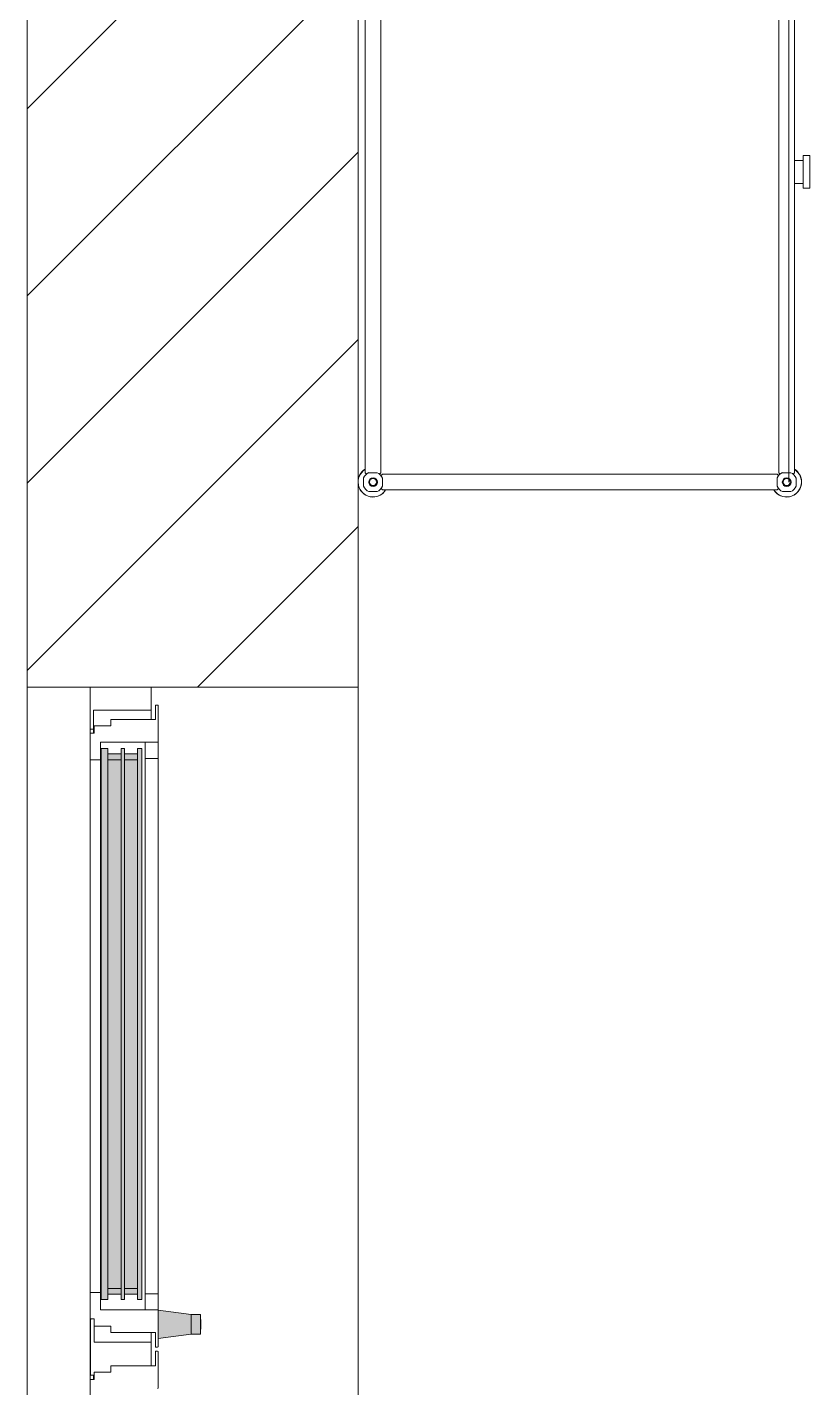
# Model space of a CAD drawing. Header units: millimetres. Extents: x 1680 to 166026, y 35966 to 91121.
# Drawn here: x 155358 to 156304, y 49148 to 50793 of the extents above; entities that cross this region are included whole.
import ezdxf

# ---------------------------------------------------------------- set-up
doc = ezdxf.new("R2010")
doc.units = ezdxf.units.MM
doc.linetypes.add('Dash', pattern=[6, 3, -3])
for name, color, linetype, lineweight in [('A-DETL-GENF', 252, 'Continuous', 18), ('A-GLAZ', 151, 'Continuous', 18), ('I-Furn', 252, 'Continuous', 13), ('I-FURN-HDLN', 252, 'Dash', 18)]:
    doc.layers.add(name, color=color, linetype=linetype, lineweight=lineweight)

# ---------------------------------------------------------------- blocks, each defined once
blk = doc.blocks.new('plan')
at = {"layer": 'A-GLAZ', "lineweight": 20, "true_color": 0x939598}
h = blk.add_hatch(color=252, dxfattribs=at)
h.paths.add_polyline_path([(495761.6, -209702.2), (495769.6, -209702.2), (495769.6, -209036.2), (495761.6, -209036.2), (495761.6, -209583.4)], flags=0)
h.paths.add_polyline_path([(495805.6, -209702.2), (495810.6, -209702.2), (495810.6, -209036.2), (495805.6, -209036.2), (495805.6, -209583.4)], flags=0)
h.paths.add_polyline_path([(495789.6, -209702.2), (495789.6, -209036.2), (495785.6, -209036.2), (495785.6, -209702.2)], flags=0)
h = blk.add_hatch(color=252, dxfattribs=at)
h.paths.add_polyline_path([(495785.6, -209695.7), (495785.6, -209688.7), (495769.6, -209688.7), (495769.6, -209695.7)], flags=0)
h.paths.add_polyline_path([(495805.6, -209695.7), (495805.6, -209688.7), (495789.6, -209688.7), (495789.6, -209695.7)], flags=0)
h.paths.add_polyline_path([(495805.6, -209049.8), (495805.6, -209042.8), (495789.6, -209042.8), (495789.6, -209049.8)], flags=0)
h.paths.add_polyline_path([(495785.6, -209049.8), (495785.6, -209042.8), (495769.6, -209042.8), (495769.6, -209049.8)], flags=0)
for points in [[(495785.6, -209688.7), (495785.6, -209049.8), (495769.6, -209049.8), (495769.6, -209688.7)], [(495805.6, -209688.7), (495805.6, -209049.8), (495789.6, -209049.8), (495789.6, -209688.7)], [(495830.6, -209749.2), (495865.2, -209744.8), (495870.3, -209743.8), (495870.3, -209720.3), (495830.6, -209715.5), (495830.6, -209748)], [(495870.3, -209744.1), (495881.8, -209743.8), (495881.8, -209720.3), (495870.3, -209720.7), (495870.3, -209743.8)], [(495881.8, -209737.4), (495882.2, -209737.4), (495881.8, -209736.7)]]:
    blk.add_hatch(color=252, dxfattribs=at).paths.add_polyline_path(points, flags=0)
at = {"color": 252, "lineweight": 20, "true_color": 0x939598}
for p, q in [((495672.1, -206082.2), (495672.1, -208962.2)), ((496072.1, -208962.2), (496072.1, -206082.2)), ((495672.1, -208962.2), (495748.9, -208962.2)), ((495672.1, -210562.2), (495672.1, -208962.2)), ((495821.3, -208962.2), (496072.1, -208962.2)), ((496072.1, -208962.2), (496072.1, -210562.2))]:
    blk.add_line(p, q, dxfattribs=at)
at = {"color": 252, "linetype": 'Continuous', "lineweight": 20, "true_color": 0x939598}
for p, q in [((495672.1, -208263), (496072.1, -207863)), ((495672.1, -208489.2), (496072.1, -208089.2)), ((495672.1, -208715.5), (496072.1, -208315.5)), ((495672.1, -208941.8), (496072.1, -208541.8)), ((495877.9, -208962.2), (496072.1, -208768))]:
    blk.add_line(p, q, dxfattribs=at)
at = {"layer": 'A-DETL-GENF', "color": 252, "lineweight": 20, "true_color": 0x939598}
for p, q in [((496080.6, -208702.8), (496080.6, -207975.3)), ((496080.6, -208702.8), (496080.6, -207975.3)), ((496080.6, -208702.8), (496080.6, -207975.3)), ((496099.6, -208702.8), (496099.6, -207975.3)), ((496099.6, -208702.8), (496099.6, -207975.3)), ((496099.6, -208702.8), (496099.6, -207975.3)), ((496580.6, -208702.8), (496580.6, -207975.9)), ((496580.6, -208702.8), (496580.6, -207975.9)), ((496580.6, -208702.8), (496580.6, -207975.9)), ((496599.6, -208702.8), (496599.6, -207975.3)), ((496599.6, -208702.8), (496599.6, -207975.3)), ((496599.6, -208325.5), (496599.6, -207975.3)), ((496599.6, -208702.8), (496599.6, -208353.1)), ((496078.7, -208709.2), (496078.7, -208719.2)), ((496078.7, -208709.2), (496078.7, -208719.2)), ((496078.7, -208709.2), (496078.7, -208719.2)), ((496080.6, -208702.8), (496082.3, -208704.5)), ((496080.6, -208702.8), (496082.3, -208704.5)), ((496080.6, -208702.8), (496082.3, -208704.5)), ((496095.1, -208702.8), (496085.1, -208702.8)), ((496095.1, -208702.8), (496085.1, -208702.8)), ((496095.1, -208702.8), (496085.1, -208702.8)), ((496099.6, -208702.8), (496098, -208704.5)), ((496099.6, -208702.8), (496098, -208704.5)), ((496099.6, -208702.8), (496098, -208704.5)), ((496101.5, -208704.7), (496099.9, -208706.4)), ((496101.5, -208704.7), (496099.9, -208706.4)), ((496101.5, -208704.7), (496099.9, -208706.4)), ((496101.5, -208704.7), (496578.7, -208704.7)), ((496101.5, -208704.7), (496578.7, -208704.7)), ((496101.5, -208704.7), (496578.7, -208704.7)), ((496101.6, -208719.2), (496101.6, -208709.2)), ((496101.6, -208719.2), (496101.6, -208709.2)), ((496101.6, -208719.2), (496101.6, -208709.2)), ((496578.7, -208704.7), (496580.4, -208706.4)), ((496578.7, -208704.7), (496580.4, -208706.4)), ((496578.7, -208704.7), (496580.4, -208706.4)), ((496578.7, -208709.2), (496578.7, -208719.2)), ((496578.7, -208709.2), (496578.7, -208719.2)), ((496578.7, -208709.2), (496578.7, -208719.2)), ((496580.6, -208702.8), (496582.3, -208704.5)), ((496580.6, -208702.8), (496582.3, -208704.5)), ((496580.6, -208702.8), (496582.3, -208704.5)), ((496595.1, -208702.8), (496585.1, -208702.8)), ((496595.1, -208702.8), (496585.1, -208702.8)), ((496595.1, -208702.8), (496585.1, -208702.8)), ((496599.6, -208702.8), (496598, -208704.5)), ((496599.6, -208702.8), (496598, -208704.5)), ((496599.6, -208702.8), (496598, -208704.5)), ((496601.6, -208719.2), (496601.6, -208709.2)), ((496601.6, -208719.2), (496601.6, -208709.2)), ((496601.6, -208719.2), (496601.6, -208709.2)), ((496085.1, -208725.7), (496095.1, -208725.7)), ((496085.1, -208725.7), (496095.1, -208725.7)), ((496085.1, -208725.7), (496095.1, -208725.7)), ((496101.5, -208723.7), (496099.8, -208722.1)), ((496101.5, -208723.7), (496099.8, -208722.1)), ((496101.5, -208723.7), (496099.8, -208722.1)), ((496101.5, -208723.7), (496578.7, -208723.7)), ((496101.5, -208723.7), (496578.7, -208723.7)), ((496101.5, -208723.7), (496578.7, -208723.7)), ((496578.7, -208723.7), (496580.4, -208722.1)), ((496578.7, -208723.7), (496580.4, -208722.1)), ((496578.7, -208723.7), (496580.4, -208722.1)), ((496585.1, -208725.7), (496595.1, -208725.7)), ((496585.1, -208725.7), (496595.1, -208725.7)), ((496585.1, -208725.7), (496595.1, -208725.7))]:
    blk.add_line(p, q, dxfattribs=at)
for centre, radius, start, end in [((496090.1, -208713.9), 18, 121.8749, 238.1251), ((496090.1, -208714.2), 18, 121.8885, 328.1251), ((496090.2, -208714.3), 12.6, 113.7911, 156.2089), ((496090.2, -208714.3), 12.6, 113.7911, 156.2089), ((496090.2, -208714.3), 12.6, 113.7911, 156.2089), ((496090.2, -208714.2), 5.27, 90, 270), ((496090.2, -208714.2), 5.27, 90, 270), ((496090.2, -208714.2), 5.27, 90, 270), ((496090.2, -208714.2), 4.27, 90, 270), ((496090.2, -208714.2), 4.27, 90, 270), ((496090.2, -208714.2), 4.27, 90, 270), ((496090.2, -208714.2), 5.27, 270, 90), ((496090.2, -208714.2), 5.27, 270, 90), ((496090.2, -208714.2), 5.27, 270, 90), ((496090.2, -208714.2), 4.27, 270, 90), ((496090.2, -208714.2), 4.27, 270, 90), ((496090.2, -208714.2), 4.27, 270, 90), ((496090.2, -208714.2), 12.4, 23.3761, 66.6239), ((496090.2, -208714.2), 12.4, 23.3761, 66.6239), ((496090.2, -208714.2), 12.4, 23.3761, 66.6239), ((496590.1, -208714.2), 18, 211.8749, 58.1263), ((496590.2, -208714.3), 12.6, 113.7911, 156.2089), ((496590.2, -208714.3), 12.6, 113.7911, 156.2089), ((496590.2, -208714.3), 12.6, 113.7911, 156.2089), ((496590.2, -208714.2), 5.27, 90, 270), ((496590.2, -208714.2), 5.27, 90, 270), ((496590.2, -208714.2), 5.27, 90, 270), ((496590.2, -208714.2), 4.27, 90, 270), ((496590.2, -208714.2), 4.27, 90, 270), ((496590.2, -208714.2), 4.27, 90, 270), ((496590.2, -208714.2), 5.27, 270, 90), ((496590.2, -208714.2), 5.27, 270, 90), ((496590.2, -208714.2), 5.27, 270, 90), ((496590.2, -208714.2), 4.27, 270, 90), ((496590.2, -208714.2), 4.27, 270, 90), ((496590.2, -208714.2), 4.27, 270, 90), ((496590.2, -208714.2), 12.4, 23.3761, 66.6239), ((496590.2, -208714.2), 12.4, 23.3761, 66.6239), ((496590.2, -208714.2), 12.4, 23.3761, 66.6239), ((496590.1, -208713.9), 18, 301.8601, 58.1399), ((496090.1, -208714.2), 18, 211.8607, 328.1393), ((496090.3, -208714.1), 12.7, 203.9393, 246.0607), ((496090.3, -208714.1), 12.7, 203.9393, 246.0607), ((496090.3, -208714.1), 12.7, 203.9393, 246.0607), ((496090, -208714.1), 12.7, 293.9382, 336.0618), ((496090, -208714.1), 12.7, 293.9382, 336.0618), ((496090, -208714.1), 12.7, 293.9382, 336.0618), ((496590.1, -208714.2), 18, 211.8607, 328.1393), ((496590.3, -208714.1), 12.7, 203.9393, 246.0607), ((496590.3, -208714.1), 12.7, 203.9393, 246.0607), ((496590.3, -208714.1), 12.7, 203.9393, 246.0607), ((496590, -208714.1), 12.7, 293.9382, 336.0618), ((496590, -208714.1), 12.7, 293.9382, 336.0618), ((496590, -208714.1), 12.7, 293.9382, 336.0618)]:
    blk.add_arc(centre, radius, start, end, dxfattribs=at)
at = {"layer": 'A-GLAZ', "color": 252, "lineweight": 20, "true_color": 0x939598}
for p, q in [((495748.1, -208963), (495748.1, -209012)), ((495821.3, -208962.2), (495748.9, -208962.2)), ((495822.1, -208989.8), (495822.1, -208963)), ((495752.1, -209012.8), (495752.1, -208989.8)), ((495752.1, -208989.8), (495822.1, -208989.8)), ((495822.1, -209001.2), (495822.1, -208989.8)), ((495829.8, -208983.7), (495827.1, -208983.7)), ((495827.1, -208983.7), (495827.1, -209001.2)), ((495830.6, -209027.9), (495830.6, -208984.5)), ((495827.1, -209001.2), (495773.1, -209001.2)), ((495773.1, -209001.2), (495773.1, -209008.9)), ((495748.1, -209012), (495748.1, -209018.6)), ((495748.1, -209018.6), (495748.1, -209049)), ((495753.1, -209017.8), (495748.9, -209017.8)), ((495749, -209012.7), (495752.1, -209012.8)), ((495752.1, -209017.8), (495752.1, -209012.8)), ((495773.1, -209008.9), (495753.1, -209008.9)), ((495753.1, -209008.9), (495753.1, -209017.8)), ((495760.6, -209049.8), (495760.6, -209028.7)), ((495760.6, -209028.7), (495829.8, -209028.7)), ((495761.6, -209036.2), (495761.6, -209702.2)), ((495769.6, -209036.2), (495761.6, -209036.2)), ((495769.6, -209702.2), (495769.6, -209036.2)), ((495785.6, -209036.2), (495785.6, -209702.2)), ((495789.6, -209036.2), (495785.6, -209036.2)), ((495789.6, -209702.2), (495789.6, -209036.2)), ((495805.6, -209036.2), (495805.6, -209702.2)), ((495810.6, -209036.2), (495805.6, -209036.2)), ((495810.6, -209702.2), (495810.6, -209036.2)), ((495829.8, -209028.7), (495814.6, -209028.7)), ((495814.6, -209028.7), (495814.6, -209048.3)), ((495830.6, -209029.5), (495830.6, -209027.9)), ((495830.6, -209047.5), (495830.6, -209029.5)), ((495748.1, -209049), (495748.1, -209694.5)), ((495748.9, -209049.8), (495760.6, -209049.8)), ((495760.6, -209693.7), (495760.6, -209049.8)), ((495785.6, -209042.8), (495769.6, -209042.8)), ((495769.6, -209042.8), (495769.6, -209049.8)), ((495769.6, -209049.8), (495785.6, -209049.8)), ((495785.6, -209049.8), (495785.6, -209042.8)), ((495805.6, -209042.8), (495789.6, -209042.8)), ((495789.6, -209042.8), (495789.6, -209049.8)), ((495789.6, -209049.8), (495805.6, -209049.8)), ((495805.6, -209049.8), (495805.6, -209042.8)), ((495814.6, -209048.3), (495829.8, -209048.3)), ((495814.6, -209048.3), (495814.6, -209695.2)), ((495830.6, -209696), (495830.6, -209047.5)), ((495748.1, -209694.5), (495748.1, -209724.9)), ((495760.6, -209693.7), (495748.9, -209693.7)), ((495760.6, -209714.7), (495760.6, -209693.7)), ((495785.6, -209688.7), (495769.6, -209688.7)), ((495769.6, -209688.7), (495769.6, -209695.7)), ((495769.6, -209695.7), (495785.6, -209695.7)), ((495785.6, -209695.7), (495785.6, -209688.7)), ((495805.6, -209688.7), (495789.6, -209688.7)), ((495789.6, -209688.7), (495789.6, -209695.7)), ((495789.6, -209695.7), (495805.6, -209695.7)), ((495805.6, -209695.7), (495805.6, -209688.7)), ((495829.8, -209695.2), (495814.6, -209695.2)), ((495814.6, -209695.2), (495814.6, -209714.7)), ((495830.6, -209713.9), (495830.6, -209696)), ((495761.6, -209702.2), (495769.6, -209702.2)), ((495785.6, -209702.2), (495789.6, -209702.2)), ((495805.6, -209702.2), (495810.6, -209702.2)), ((495830.6, -209715.2), (495830.6, -209713.9)), ((495748.1, -209724.9), (495748.1, -209799.6)), ((495748.8, -209726.5), (495748.8, -209792.9)), ((495748.9, -209725.7), (495753.1, -209725.7)), ((495753.1, -209725.7), (495749.6, -209725.7)), ((495753.1, -209725.7), (495753.1, -209734.6)), ((495753.1, -209753.7), (495753.1, -209725.7)), ((495829.8, -209714.7), (495760.6, -209714.7)), ((495814.6, -209714.7), (495829.8, -209714.7)), ((495870.3, -209720.3), (495830.6, -209715.2)), ((495830.6, -209749.2), (495830.6, -209715.2)), ((495881.8, -209720.3), (495870.3, -209720.3)), ((495870.3, -209720.3), (495870.3, -209721)), ((495870.3, -209721), (495870.3, -209722.8)), ((495870.3, -209722.8), (495870.3, -209725.9)), ((495870.3, -209725.9), (495870.3, -209730)), ((495870.3, -209730), (495870.3, -209734.5)), ((495881.8, -209720.3), (495881.8, -209720.7)), ((495881.8, -209720.7), (495881.8, -209721.7)), ((495881.8, -209721.7), (495881.8, -209723.3)), ((495881.8, -209723.3), (495881.8, -209725.5)), ((495881.8, -209725.5), (495881.8, -209728)), ((495882.2, -209726.3), (495881.8, -209726.3)), ((495881.8, -209726.3), (495882.2, -209726.3)), ((495881.8, -209728), (495881.8, -209730.8)), ((495882.2, -209726.3), (495882.2, -209736.7)), ((495753.1, -209734.6), (495773.1, -209734.6)), ((495773.1, -209734.6), (495773.1, -209742.2)), ((495773.1, -209742.2), (495827.1, -209742.2)), ((495822.1, -209753.7), (495822.1, -209742.2)), ((495827.1, -209742.2), (495827.1, -209759.7)), ((495830.6, -209749.2), (495870.3, -209744.1)), ((495870.3, -209734.5), (495870.3, -209738.6)), ((495870.3, -209738.6), (495870.3, -209741.7)), ((495870.3, -209741.7), (495870.3, -209743.5)), ((495870.3, -209743.5), (495870.3, -209744.1)), ((495870.3, -209744.1), (495881.8, -209744.1)), ((495881.8, -209730.8), (495881.8, -209733.7)), ((495881.8, -209733.7), (495881.8, -209736.5)), ((495881.8, -209736.5), (495881.8, -209739)), ((495881.8, -209737.4), (495882.2, -209737.4)), ((495881.8, -209738.1), (495882.2, -209738.1)), ((495881.8, -209738.1), (495882.2, -209738.1)), ((495881.8, -209738.1), (495882.2, -209738.1)), ((495881.8, -209739), (495881.8, -209741.2)), ((495881.8, -209741.2), (495881.8, -209742.8)), ((495881.8, -209742.8), (495881.8, -209743.8)), ((495881.8, -209743.8), (495881.8, -209744.1)), ((495882.2, -209736.7), (495882.2, -209737.4)), ((495882.2, -209736.7), (495882.2, -209736.8)), ((495882.2, -209736.7), (495882.2, -209738.1)), ((495882.2, -209738.1), (495882.2, -209736.7)), ((495882.2, -209737.4), (495882.2, -209738.1)), ((495822.1, -209753.7), (495753.1, -209753.7)), ((495822.1, -209782.2), (495822.1, -209753.7)), ((495827.1, -209759.7), (495829.8, -209759.7)), ((495830.6, -209758.9), (495830.6, -209749.2)), ((495829.8, -209764.7), (495827.1, -209764.7)), ((495827.1, -209764.7), (495827.1, -209782.2)), ((495830.6, -209808.9), (495830.6, -209765.5)), ((495749.6, -209793.7), (495753.1, -209793.7)), ((495752.1, -209798.8), (495752.1, -209793.7)), ((495773.1, -209789.9), (495753.1, -209789.9)), ((495753.1, -209789.9), (495753.1, -209798.8)), ((495753.1, -209793.7), (495753.1, -209789.9)), ((495753.1, -209789.9), (495773.1, -209789.9)), ((495827.1, -209782.2), (495773.1, -209782.2)), ((495773.1, -209782.2), (495773.1, -209789.9)), ((495773.1, -209789.9), (495773.1, -209782.2)), ((495773.1, -209782.2), (495822.1, -209782.2)), ((495748.1, -209799.6), (495748.1, -209830)), ((495753.1, -209798.8), (495748.9, -209798.8))]:
    blk.add_line(p, q, dxfattribs=at)
for centre, start, end in [((495748.9, -208963), 90, 180), ((495821.3, -208963), 0, 90), ((495829.8, -208984.5), 0, 90), ((495748.9, -209012), 180, 273.7376), ((495748.9, -209018.6), 90, 180), ((495829.8, -209027.9), 270, 0), ((495829.8, -209029.5), 0, 90), ((495748.9, -209049), 180, 270), ((495829.8, -209047.5), 270, 0), ((495748.9, -209694.5), 90, 180), ((495829.8, -209696), 0, 90), ((495829.8, -209713.9), 270, 0), ((495748.9, -209724.9), 180, 270), ((495749.6, -209726.5), 90, 180), ((495829.8, -209715.5), 0, 90), ((495829.8, -209758.9), 270, 0), ((495829.8, -209765.5), 0, 90), ((495749.6, -209792.9), 180, 270), ((495748.9, -209799.6), 90, 180), ((495829.8, -209808.9), 270, 0)]:
    blk.add_arc(centre, 0.8, start, end, dxfattribs=at)
at = {"layer": 'I-Furn', "color": 252, "lineweight": 20, "true_color": 0x939598}
for p, q in [((496610.1, -208325.5), (496599.6, -208325.5)), ((496599.6, -208353.1), (496599.6, -208325.5)), ((496618.1, -208319.6), (496610.1, -208319.6)), ((496610.1, -208319.6), (496610.1, -208359)), ((496618.1, -208319.6), (496618.1, -208359)), ((496599.6, -208353.1), (496610.1, -208353.1)), ((496610.1, -208359), (496618.1, -208359))]:
    blk.add_line(p, q, dxfattribs=at)
at = {"layer": 'I-FURN-HDLN', "color": 252, "lineweight": 20, "true_color": 0x939598}
for p, q in [((496592.6, -207964.2), (496592.6, -208714.2)), ((496592.6, -208714.2), (496592.6, -207964.2))]:
    blk.add_line(p, q, dxfattribs=at)

msp = doc.modelspace()

# ---------------------------------------------------------------- block references
msp.add_blockref('plan', (-340313.9, 258957.2))

doc.saveas('drawing.dxf')
